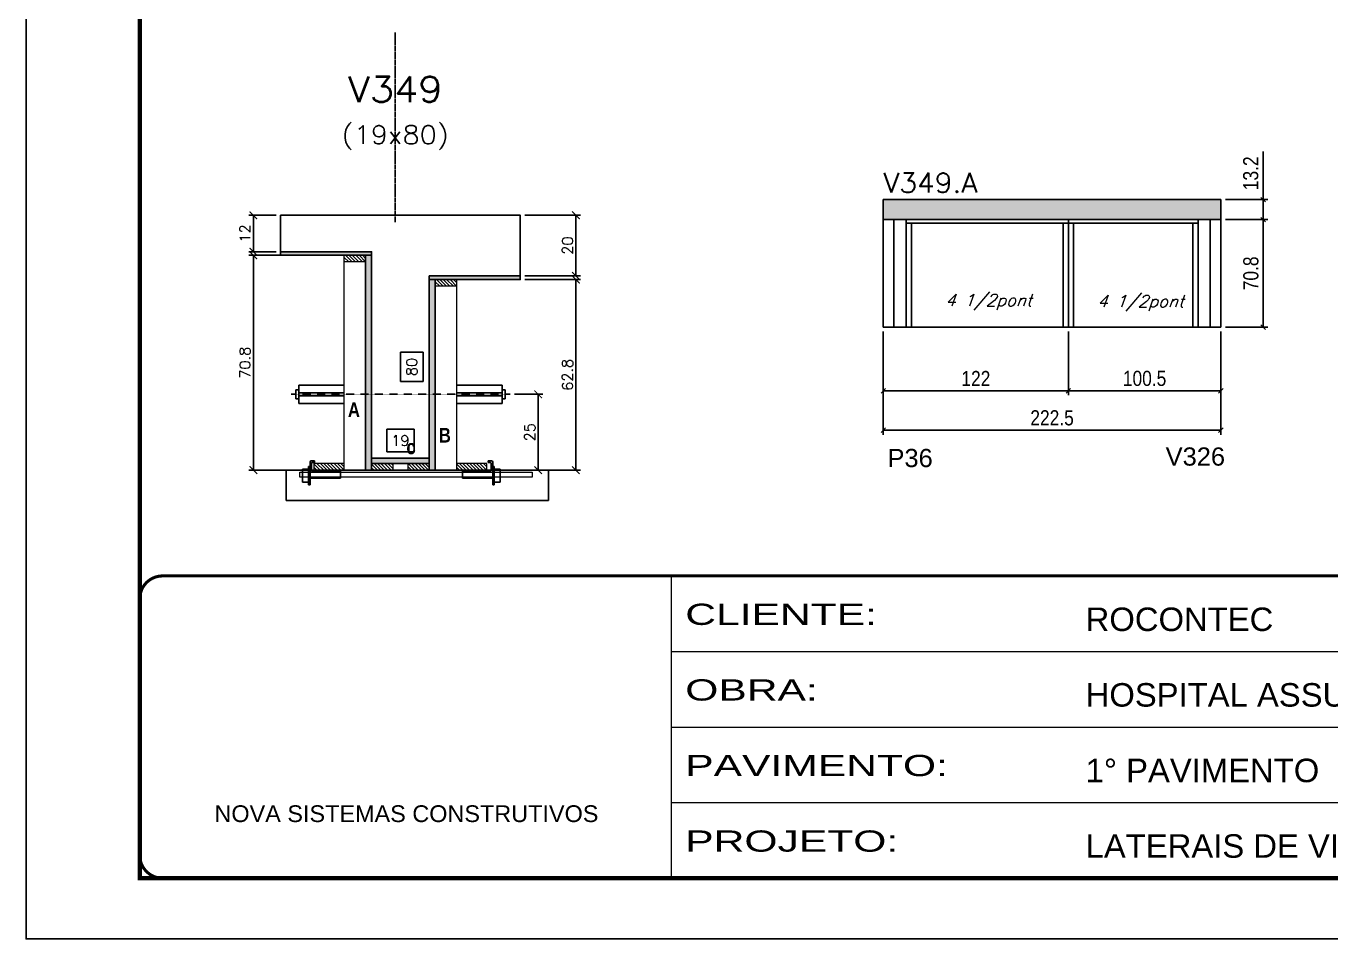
# Model space of a CAD drawing. Extents: x 137137 to 143418, y 10464 to 34486.
# Drawn here: x 141892 to 142753, y 18504 to 19106 of the extents above; entities that cross this region are included whole.
import ezdxf
from ezdxf.enums import TextEntityAlignment as Align

# ---------------------------------------------------------------- set-up
doc = ezdxf.new("R2010")
doc.units = 0
for name, pattern in [('CONTINUO', [0]), ('DASHED', [0.75, 0.5, -0.25]), ('HIDDEN', [0.375, 0.25, -0.125])]:
    doc.linetypes.add(name, pattern=pattern)
for name, color, linetype in [('5', 5, 'Continuous'), ('barrote', 251, 'Continuous'), ('COTA', 241, 'Continuous'), ('Cota Seção (2x)', 4, 'Continuous'), ('detalhes', 4, 'Continuous'), ('Painéis', 200, 'Continuous'), ('presilha', 1, 'Continuous'), ('SARR_2.2x7', 40, 'Continuous'), ('SARR_3.5x7', 81, 'Continuous'), ('TENSOR', 3, 'Continuous'), ('texto', 7, 'Continuous'), ('Texto de Titulo', 7, 'Continuous'), ('Texto Qtd Sarr', 242, 'Continuous')]:
    doc.layers.add(name, color=color, linetype=linetype)
for name, color, linetype, lineweight in [('CONCRETO', 251, 'Continuous', 25), ('Folhas', 255, 'Continuous', 9), ('Hachura', 251, 'Continuous', 9), ('Madeira', 126, 'Continuous', 18), ('SARRAFO DE PRESSAO', 251, 'DASHED', 9), ('SCO-___-LAJ', 2, 'Continuous', 0), ('Texto Seção', 7, 'Continuous', 15)]:
    doc.layers.add(name, color=color, linetype=linetype, lineweight=lineweight)
doc.layers.add('Laje_Perimetro', color=7, linetype='Continuous', plot=False)
doc.styles.add('ARIAL', font='arial.ttf')
doc.styles.add('COTA TECNICA', font='techl___.ttf', dxfattribs={"height": 10})
doc.styles.add('REGUA-120', font='ROMANS.shx', dxfattribs={"height": 15})
doc.styles.add('Romans', font='romans.shx')
doc.styles.get("Standard").update_dxf_attribs({"font": 'arial.ttf'})
doc.styles.add('TECNICA', font='techb___.ttf', dxfattribs={"height": 10})
doc.styles.add('Tecnologia', font='')
doc.styles.get('Tecnologia').set_extended_font_data('Forgotten Futurist')
doc.dimstyles.new('Cota Seção (2x)', dxfattribs={"dimtxt": 7, "dimasz": 5, "dimexe": 3, "dimexo": 3, "dimgap": 2, "dimtad": 3, "dimdec": 1, "dimlfac": 0.5, "dimzin": 12, "dimdsep": 46, "dimtxsty": 'Romans', "dimblk": 'ARCHTICK', "dimcen": 0, "dimclrd": 4, "dimclre": 4, "dimclrt": 1, "dimadec": 1, "dimazin": 3, "dimtfac": 1, "dimtdec": 1, "dimtmove": 0, "dimatfit": 3, "dimldrblk": 'OBLIQUE', "dimfxl": 1, "dimtolj": 1, "dimtzin": 12, "dimarcsym": 0})
doc.dimstyles.new('Cota Seção interna', dxfattribs={"dimtxt": 7, "dimasz": 6, "dimexe": 0.18, "dimexo": 2, "dimgap": -4, "dimtad": 3, "dimdec": 1, "dimlfac": 0.5, "dimzin": 12, "dimdsep": 46, "dimtxsty": 'Romans', "dimblk": 'ARCHTICK', "dimcen": 0.09, "dimse1": 1, "dimse2": 1, "dimsd1": 1, "dimsd2": 1, "dimclrd": 180, "dimclre": 5, "dimclrt": 1, "dimadec": 0, "dimazin": 3, "dimtfac": 1, "dimtdec": 1, "dimtofl": 0, "dimtmove": 0, "dimatfit": 3, "dimldrblk": 'ARCHTICK', "dimfxl": 1, "dimtolj": 1, "dimtzin": 0, "dimarcsym": 0})
doc.dimstyles.new('PAINEL', dxfattribs={"dimtxt": 10, "dimasz": 3, "dimexe": 3, "dimexo": 3, "dimgap": 3, "dimtad": 1, "dimdec": 1, "dimzin": 12, "dimdsep": 46, "dimtxsty": 'COTA TECNICA', "dimblk1": 'OBLIQUE', "dimblk2": 'OBLIQUE', "dimsah": 1, "dimcen": 0.9, "dimclrd": 4, "dimclre": 4, "dimclrt": 240, "dimadec": 1, "dimazin": 3, "dimtfac": 1, "dimtdec": 1, "dimtmove": 0, "dimatfit": 3, "dimfxl": 1, "dimtolj": 1, "dimtzin": 12, "dimarcsym": 0})

# ---------------------------------------------------------------- blocks, each defined once
blk = doc.blocks.new('9999999999')
at = {"color": 30, "linetype": 'CONTINUO'}
for p, q in [((98564.56, 34230.21), (98564.56, 34429.45)), ((98564.56, 34379.64), (99583.98, 34379.64)), ((98564.56, 34329.83), (99487.98, 34329.83)), ((98564.56, 34280.02), (99487.98, 34280.02))]:
    blk.add_line(p, q, dxfattribs=at)
at = {"color": 30, "linetype": 'CONTINUO', "const_width": 2}
blk.add_lwpolyline([(99583.98, 34230.21), (99583.98, 34414.45, 0.414214), (99568.98, 34429.45), (98228.98, 34429.45, 0.414214), (98213.98, 34414.45), (98213.98, 34245.21, 0.414214), (98228.98, 34230.21), (99583.98, 34230.21)], format="xyb", dxfattribs=at)
at = {"layer": 'Folhas'}
blk.add_lwpolyline([(98138.98, 34190.21), (99623.98, 34190.21), (99623.98, 35240.21), (98138.98, 35240.21)], close=True, dxfattribs=at)
at = {"layer": 'Folhas', "color": 30, "const_width": 3}
blk.add_lwpolyline([(98213.98, 34230.21), (99583.98, 34230.21), (99583.98, 35200.21), (98213.98, 35200.21)], close=True, dxfattribs=at)
at = {"color": 7, "linetype": 'Continuous', "ltscale": 5, "style": 'ARIAL'}
for s, height, p in [('ROCONTEC', 15.483, (98837.68, 34393.13)), ('HOSPITAL ASSUNÇÃO', 15.4829, (98837.68, 34343.32)), ('1° PAVIMENTO', 15.4829, (98837.68, 34293.51)), ('NOVA SISTEMAS CONSTRUTIVOS', 11.0592, (98263.19, 34267.21)), ('LATERAIS DE VIGAS', 15.4829, (98837.68, 34243.7))]:
    blk.add_text(s, height=height, dxfattribs=at).set_placement(p)
at = {"layer": 'Folhas', "color": 7, "style": 'Tecnologia', "width": 1.5}
for s, p in [('CLIENTE:', (98573.65, 34397.17)), ('OBRA:', (98573.65, 34347.31)), ('PAVIMENTO:', (98573.65, 34297.5)), ('PROJETO:', (98573.65, 34247.69))]:
    blk.add_text(s, height=14, dxfattribs=at).set_placement(p)
blk = doc.blocks.new('_Oblique')
at = {"color": 0, "linetype": 'ByBlock', "lineweight": -2}
blk.add_line((-0.5, -0.5), (0.5, 0.5), dxfattribs=at)
blk = doc.blocks.new('*D2149')
at = {"layer": 'COTA', "color": 4, "lineweight": -2, "ltscale": 25, "transparency": 16777216}
for p, q in [((142457.58, 18904.57), (142457.58, 18836.6)), ((142680.12, 18904.57), (142680.12, 18836.6)), ((142680.12, 18839.6), (142457.58, 18839.6))]:
    blk.add_line(p, q, dxfattribs=at)
at = {"layer": 'Defpoints', "color": 0, "ltscale": 25, "transparency": 16777216}
for p in [(142457.58, 18907.57), (142680.12, 18907.57), (142457.58, 18839.6)]:
    blk.add_point(p, dxfattribs=at)
at = {"layer": 'COTA', "color": 4, "lineweight": -2, "ltscale": 25, "transparency": 16777216, "xscale": 3, "yscale": 3, "zscale": 3, "rotation": 180}
blk.add_blockref('_Oblique', (142457.58, 18839.6), dxfattribs=at)
at = {"layer": 'COTA', "color": 4, "lineweight": -2, "ltscale": 25, "transparency": 16777216, "xscale": 3, "yscale": 3, "zscale": 3}
blk.add_blockref('_Oblique', (142680.12, 18839.6), dxfattribs=at)
at = {"layer": 'COTA', "color": 240, "ltscale": 25, "transparency": 16777216, "insert": (142568.85, 18847.71), "char_height": 10, "attachment_point": 5, "style": 'COTA TECNICA'}
blk.add_mtext('\\A1;222.5', dxfattribs=at)
blk = doc.blocks.new('*D2150')
at = {"layer": 'COTA', "color": 4, "lineweight": -2, "ltscale": 25, "transparency": 16777216}
for p, q in [((142457.58, 18904.57), (142457.58, 18862.59)), ((142579.58, 18904.57), (142579.58, 18862.59)), ((142457.58, 18865.59), (142579.58, 18865.59))]:
    blk.add_line(p, q, dxfattribs=at)
at = {"layer": 'Defpoints', "color": 0, "ltscale": 25, "transparency": 16777216}
for p in [(142457.58, 18907.57), (142579.58, 18907.57), (142579.58, 18865.59)]:
    blk.add_point(p, dxfattribs=at)
at = {"layer": 'COTA', "color": 4, "lineweight": -2, "ltscale": 25, "transparency": 16777216, "xscale": 3, "yscale": 3, "zscale": 3, "rotation": 180}
blk.add_blockref('_Oblique', (142457.58, 18865.59), dxfattribs=at)
at = {"layer": 'COTA', "color": 4, "lineweight": -2, "ltscale": 25, "transparency": 16777216, "xscale": 3, "yscale": 3, "zscale": 3}
blk.add_blockref('_Oblique', (142579.58, 18865.59), dxfattribs=at)
at = {"layer": 'COTA', "color": 240, "ltscale": 25, "transparency": 16777216, "insert": (142518.58, 18873.65), "char_height": 10, "attachment_point": 5, "style": 'COTA TECNICA'}
blk.add_mtext('\\A1;122', dxfattribs=at)
blk = doc.blocks.new('*D2111')
at = {"layer": 'COTA', "color": 4, "lineweight": -2, "ltscale": 25, "transparency": 16777216}
for p, q in [((142579.58, 18904.57), (142579.58, 18862.59)), ((142680.12, 18904.57), (142680.12, 18862.59)), ((142579.58, 18865.59), (142680.12, 18865.59))]:
    blk.add_line(p, q, dxfattribs=at)
at = {"layer": 'Defpoints', "color": 0, "ltscale": 25, "transparency": 16777216}
for p in [(142579.58, 18907.57), (142680.12, 18907.57), (142680.12, 18865.59)]:
    blk.add_point(p, dxfattribs=at)
at = {"layer": 'COTA', "color": 4, "lineweight": -2, "ltscale": 25, "transparency": 16777216, "xscale": 3, "yscale": 3, "zscale": 3, "rotation": 180}
blk.add_blockref('_Oblique', (142579.58, 18865.59), dxfattribs=at)
at = {"layer": 'COTA', "color": 4, "lineweight": -2, "ltscale": 25, "transparency": 16777216, "xscale": 3, "yscale": 3, "zscale": 3}
blk.add_blockref('_Oblique', (142680.12, 18865.59), dxfattribs=at)
at = {"layer": 'COTA', "color": 240, "ltscale": 25, "transparency": 16777216, "insert": (142629.85, 18873.7), "char_height": 10, "attachment_point": 5, "style": 'COTA TECNICA'}
blk.add_mtext('\\A1;100.5', dxfattribs=at)
blk = doc.blocks.new('*D2151')
at = {"layer": 'COTA', "color": 4, "lineweight": -2, "ltscale": 25, "transparency": 16777216}
for p, q in [((142683.12, 18978.37), (142711.12, 18978.37)), ((142708.12, 18978.37), (142708.12, 18907.57)), ((142683.12, 18907.57), (142711.12, 18907.57))]:
    blk.add_line(p, q, dxfattribs=at)
at = {"layer": 'Defpoints', "color": 0, "ltscale": 25, "transparency": 16777216}
for p in [(142680.12, 18978.37), (142680.12, 18907.57), (142708.12, 18907.57)]:
    blk.add_point(p, dxfattribs=at)
at = {"layer": 'COTA', "color": 4, "lineweight": -2, "ltscale": 25, "transparency": 16777216, "xscale": 3, "yscale": 3, "zscale": 3}
for p, rotation in [((142708.12, 18978.37), 90), ((142708.12, 18907.57), 270)]:
    blk.add_blockref('_Oblique', p, dxfattribs=dict(at, rotation=rotation))
at = {"layer": 'COTA', "color": 240, "ltscale": 25, "transparency": 16777216, "insert": (142699.99, 18942.97), "char_height": 10, "attachment_point": 5, "rotation": 90, "style": 'COTA TECNICA'}
blk.add_mtext('\\A1;70.8', dxfattribs=at)
blk = doc.blocks.new('*D2152')
at = {"layer": 'COTA', "color": 4, "lineweight": -2, "ltscale": 25, "transparency": 16777216}
for p, q in [((142708.12, 18991.57), (142708.12, 19023.3)), ((142683.12, 18991.57), (142711.12, 18991.57)), ((142708.12, 18978.37), (142708.12, 18991.57)), ((142683.12, 18978.37), (142711.12, 18978.37))]:
    blk.add_line(p, q, dxfattribs=at)
at = {"layer": 'Defpoints', "color": 0, "ltscale": 25, "transparency": 16777216}
for p in [(142680.12, 18991.57), (142708.12, 18991.57), (142680.12, 18978.37)]:
    blk.add_point(p, dxfattribs=at)
at = {"layer": 'COTA', "color": 4, "lineweight": -2, "ltscale": 25, "transparency": 16777216, "xscale": 3, "yscale": 3, "zscale": 3}
for p, rotation in [((142708.12, 18991.57), 90), ((142708.12, 18978.37), 270)]:
    blk.add_blockref('_Oblique', p, dxfattribs=dict(at, rotation=rotation))
at = {"layer": 'COTA', "color": 240, "ltscale": 25, "transparency": 16777216, "insert": (142699.9, 19008.93), "char_height": 10, "attachment_point": 5, "rotation": 90, "style": 'COTA TECNICA'}
blk.add_mtext('\\A1;13.2', dxfattribs=at)
blk = doc.blocks.new('_ArchTick')
at = {"color": 0, "linetype": 'ByBlock', "const_width": 0.15}
blk.add_lwpolyline([(-0.5, -0.5), (0.5, 0.5)], dxfattribs=at)
blk = doc.blocks.new('*D2112')
at = {"layer": 'COTA', "color": 4, "lineweight": -2, "transparency": 16777216}
for p, q in [((142221.12, 18938.87), (142257.84, 18938.87)), ((142254.84, 18813.27), (142254.84, 18938.87)), ((142203.52, 18813.27), (142257.84, 18813.27))]:
    blk.add_line(p, q, dxfattribs=at)
at = {"layer": 'Defpoints', "color": 0, "transparency": 16777216}
for p in [(142218.12, 18938.87), (142254.84, 18938.87), (142200.52, 18813.27)]:
    blk.add_point(p, dxfattribs=at)
at = {"layer": 'COTA', "color": 4, "lineweight": -2, "transparency": 16777216, "xscale": 5, "yscale": 5, "zscale": 5}
for p, rotation in [((142254.84, 18938.87), 90), ((142254.84, 18813.27), 270)]:
    blk.add_blockref('_ArchTick', p, dxfattribs=dict(at, rotation=rotation))
at = {"layer": 'COTA', "color": 1, "transparency": 16777216, "insert": (142249.34, 18876.07), "char_height": 7, "attachment_point": 5, "rotation": 90, "style": 'Romans'}
blk.add_mtext('\\A1;62.8', dxfattribs=at)
blk = doc.blocks.new('*D2113')
at = {"layer": 'COTA', "color": 4, "lineweight": -2, "transparency": 16777216}
for p, q in [((142221.12, 18981.27), (142257.84, 18981.27)), ((142254.84, 18941.27), (142254.84, 18981.27)), ((142221.12, 18941.27), (142257.84, 18941.27))]:
    blk.add_line(p, q, dxfattribs=at)
at = {"layer": 'Defpoints', "color": 0, "transparency": 16777216}
for p in [(142218.12, 18981.27), (142254.84, 18981.27), (142218.12, 18941.27)]:
    blk.add_point(p, dxfattribs=at)
at = {"layer": 'COTA', "color": 4, "lineweight": -2, "transparency": 16777216, "xscale": 5, "yscale": 5, "zscale": 5}
for p, rotation in [((142254.84, 18981.27), 90), ((142254.84, 18941.27), 270)]:
    blk.add_blockref('_ArchTick', p, dxfattribs=dict(at, rotation=rotation))
at = {"layer": 'COTA', "color": 1, "transparency": 16777216, "insert": (142249.34, 18961.27), "char_height": 7, "attachment_point": 5, "rotation": 90, "style": 'Romans'}
blk.add_mtext('\\A1;20', dxfattribs=at)
blk = doc.blocks.new('*D2114')
at = {"layer": 'Cota Seção (2x)', "color": 180, "lineweight": -2, "transparency": 16777216}
for p, q in [((142154.12, 18890.94), (142139.12, 18890.94)), ((142139.12, 18890.94), (142139.12, 18871.6)), ((142154.12, 18871.6), (142154.12, 18890.94)), ((142139.12, 18871.6), (142154.12, 18871.6))]:
    blk.add_line(p, q, dxfattribs=at)
at = {"layer": 'Defpoints', "color": 0, "transparency": 16777216}
for p in [(142158.12, 18981.27), (142158.12, 18981.27), (142158.12, 18821.27)]:
    blk.add_point(p, dxfattribs=at)
at = {"layer": 'Cota Seção (2x)', "color": 1, "transparency": 16777216, "insert": (142146.62, 18881.27), "char_height": 7, "attachment_point": 5, "rotation": 90, "style": 'Romans'}
blk.add_mtext('\\A1;80', dxfattribs=at)
blk = doc.blocks.new('PRESILHA METÁLICA 1')
at = {"layer": 'presilha'}
for p, q in [((0, 13), (6, 13)), ((0, 13), (0, 0)), ((6, 15.5), (7.5, 15.5)), ((6, -2.5), (6, 15.5)), ((6, 13), (6, 0)), ((7.5, 10.6), (7.5, 19.9)), ((7.5, 15.5), (7.5, -2.5)), ((12, 21), (8.6, 21)), ((9, 11.6), (9, 18.9)), ((12, 19.5), (9.6, 19.5)), ((12, 21), (12, 19.5)), ((6, 0), (0, 0)), ((37.5, 4.1), (7.5, 4.1)), ((37.5, 11), (9.6, 11)), ((37.5, 11), (37.5, 4.1)), ((7.5, -2.5), (6, -2.5))]:
    blk.add_line(p, q, dxfattribs=at)
for centre, radius, start, end in [((8.6, 19.9), 1.14, 90, 180), ((9.6, 18.9), 0.57, 90, 180), ((9.6, 11.6), 0.57, 180, 270)]:
    blk.add_arc(centre, radius, start, end, dxfattribs=at)
blk = doc.blocks.new('*D2115')
at = {"layer": 'Cota Seção (2x)', "color": 180, "lineweight": -2, "transparency": 16777216}
for p, q in [((142148.12, 18840.27), (142130.12, 18840.27)), ((142130.12, 18840.27), (142130.12, 18825.27)), ((142148.12, 18825.27), (142148.12, 18840.27)), ((142130.12, 18825.27), (142148.12, 18825.27))]:
    blk.add_line(p, q, dxfattribs=at)
at = {"layer": 'Defpoints', "color": 0, "transparency": 16777216}
for p in [(142158.12, 18821.27), (142120.12, 18813.27), (142158.12, 18813.27)]:
    blk.add_point(p, dxfattribs=at)
at = {"layer": 'Cota Seção (2x)', "color": 1, "transparency": 16777216, "insert": (142139.12, 18832.77), "char_height": 7, "attachment_point": 5, "style": 'Romans'}
blk.add_mtext('\\A1;19', dxfattribs=at)
blk = doc.blocks.new('*D2116')
at = {"layer": 'COTA', "color": 4, "lineweight": -2, "transparency": 16777216}
for p, q in [((142099.12, 18954.87), (142039.15, 18954.87)), ((142042.15, 18954.87), (142042.15, 18813.27)), ((142099.12, 18813.27), (142039.15, 18813.27))]:
    blk.add_line(p, q, dxfattribs=at)
at = {"layer": 'Defpoints', "color": 0, "transparency": 16777216}
for p in [(142102.12, 18954.87), (142042.15, 18813.27), (142102.12, 18813.27)]:
    blk.add_point(p, dxfattribs=at)
at = {"layer": 'COTA', "color": 4, "lineweight": -2, "transparency": 16777216, "xscale": 5, "yscale": 5, "zscale": 5}
for p, rotation in [((142042.15, 18954.87), 90), ((142042.15, 18813.27), 270)]:
    blk.add_blockref('_ArchTick', p, dxfattribs=dict(at, rotation=rotation))
at = {"layer": 'COTA', "color": 1, "transparency": 16777216, "insert": (142036.65, 18884.07), "char_height": 7, "attachment_point": 5, "rotation": 90, "style": 'Romans'}
blk.add_mtext('\\A1;70.8', dxfattribs=at)
blk = doc.blocks.new('*D2117')
at = {"layer": 'COTA', "color": 4, "lineweight": -2, "transparency": 16777216}
for p, q in [((142214.42, 18863.24), (142232.98, 18863.24)), ((142229.98, 18863.24), (142229.98, 18813.27)), ((142214.42, 18813.27), (142232.98, 18813.27))]:
    blk.add_line(p, q, dxfattribs=at)
at = {"layer": 'Defpoints', "color": 0, "transparency": 16777216}
for p in [(142211.42, 18863.24), (142211.42, 18813.27), (142229.98, 18813.27)]:
    blk.add_point(p, dxfattribs=at)
at = {"layer": 'COTA', "color": 4, "lineweight": -2, "transparency": 16777216, "xscale": 5, "yscale": 5, "zscale": 5}
for p, rotation in [((142229.98, 18863.24), 90), ((142229.98, 18813.27), 270)]:
    blk.add_blockref('_ArchTick', p, dxfattribs=dict(at, rotation=rotation))
at = {"layer": 'COTA', "color": 1, "transparency": 16777216, "insert": (142224.48, 18838.26), "char_height": 7, "attachment_point": 5, "rotation": 90, "style": 'Romans'}
blk.add_mtext('\\A1;25', dxfattribs=at)
blk = doc.blocks.new('titulo1')
at = {"layer": 'Defpoints', "color": 252, "linetype": 'HIDDEN', "ltscale": 2}
blk.add_line((0, 0), (0, 125), dxfattribs=at)
at = {"layer": 'Defpoints', "style": 'Romans', "oblique": 15}
blk.add_attdef('FOLHA', text='', height=10, dxfattribs=at).set_placement((0, 15.58), align=Align.MIDDLE_CENTER)
at = {"layer": 'Texto Qtd Sarr', "color": 3, "style": 'Romans', "oblique": 15}
for tag, height, p in [('TITULO', 17, (0, 71.45)), ('SEÇÃO', 12, (0, 41.55))]:
    blk.add_attdef(tag, text='', height=height, dxfattribs=at).set_placement(p, align=Align.MIDDLE_CENTER)
blk = doc.blocks.new('*D2153')
at = {"layer": 'COTA', "color": 4, "lineweight": -2, "transparency": 16777216}
for p, q in [((142057.12, 18981.27), (142039.15, 18981.27)), ((142042.15, 18957.27), (142042.15, 18981.27)), ((142057.12, 18957.27), (142039.15, 18957.27))]:
    blk.add_line(p, q, dxfattribs=at)
at = {"layer": 'Defpoints', "color": 0, "transparency": 16777216}
for p in [(142042.15, 18981.27), (142060.12, 18981.27), (142060.12, 18957.27)]:
    blk.add_point(p, dxfattribs=at)
at = {"layer": 'COTA', "color": 4, "lineweight": -2, "transparency": 16777216, "xscale": 5, "yscale": 5, "zscale": 5}
for p, rotation in [((142042.15, 18981.27), 90), ((142042.15, 18957.27), 270)]:
    blk.add_blockref('_ArchTick', p, dxfattribs=dict(at, rotation=rotation))
at = {"layer": 'COTA', "color": 1, "transparency": 16777216, "insert": (142036.65, 18969.27), "char_height": 7, "attachment_point": 5, "rotation": 90, "style": 'Romans'}
blk.add_mtext('\\A1;12', dxfattribs=at)

msp = doc.modelspace()

# ---------------------------------------------------------------- hatches: boundary and pattern name
at = {"layer": 'COTA', "linetype": 'ByBlock'}
h = msp.add_hatch(dxfattribs=at)
h.set_pattern_fill('AR-CONC', color=256, scale=0.03)
h.set_pattern_definition([(50, (3082.0933, -14201.0573), (5.46554007, -0.47817257), [0.5715, -6.2865]), (355, (3082.093, -14201.0573), (-1.05730264, 5.73170536), [0.4572, -5.02921753]), (100.4514447, (3082.5487, -14201.097), (4.40823741, 5.25353256), [0.48570026, -5.34270734]), (46.1842, (3082.093, -14199.533), (8.13237123, -1.26126984), [0.85725, -9.42975]), (96.6355576, (3082.771, -14199.6384), (7.122124, 7.42278374), [0.7285507, -8.01406824]), (351.184151, (3082.093, -14199.533), (7.122124, 7.42278374), [0.685799, -7.54379196]), (21, (3082.8553, -14199.9143), (4.54843174, -3.06795595), [0.5715, -6.2865]), (326, (3082.855, -14199.9143), (1.85406085, 5.52563898), [0.4572, -5.0292]), (71.451445, (3083.2343, -14200.17), (6.40249258, 2.45768307), [0.48570026, -5.34269813]), (37.5, (3082.0933, -14201.0573), (0.092658098, 2.536651166), [0, -4.96824, 0, -5.1054, 0, -5.04825]), (7.5, (3082.0933, -14201.0573), (2.004589875, 3.005417245), [0, -2.91084, 0, -4.85394, 0, -1.92405]), (327.5, (3080.394, -14201.0573), (4.067717855, -0.17186232), [0, -1.905, 0, -5.9436, 0, -7.8867]), (317.5, (3079.632, -14201.0573), (4.44387544, 0.76279473), [0, -2.4765, 0, -3.94716, 0, -5.6007])])
h.paths.add_polyline_path([(142680.12, 18978.37), (142680.12, 18991.57), (142457.58, 18991.57), (142457.58, 18978.37)])
at = {"layer": 'Hachura'}
h = msp.add_hatch(color=256, dxfattribs=at)
h.dxf.hatch_style = 1
h.paths.add_polyline_path([(142120.12, 18954.87), (142120.12, 18957.27), (142060.12, 18957.27), (142060.12, 18954.87)])
h = msp.add_hatch(dxfattribs=at)
h.set_pattern_fill('ANSI31', color=256, scale=0.5, angle=270, style=0)
h.set_pattern_definition([(315, (165007.9402, 10647.2264), (1.12253202, 1.12253202), [])])
h.paths.add_polyline_path([(142102.12, 18950.47), (142102.12, 18954.87), (142116.12, 18954.87), (142116.12, 18950.47)])
h = msp.add_hatch(color=256, dxfattribs=at)
h.dxf.hatch_style = 1
h.paths.add_polyline_path([(142120.12, 18954.87), (142116.12, 18954.87), (142116.12, 18813.27), (142120.12, 18813.27)])
h = msp.add_hatch(color=256, dxfattribs=at)
h.dxf.hatch_style = 1
h.paths.add_polyline_path([(142158.12, 18938.87), (142158.12, 18941.27), (142218.12, 18941.27), (142218.12, 18938.87)])
h = msp.add_hatch(color=256, dxfattribs=at)
h.dxf.hatch_style = 1
h.paths.add_polyline_path([(142162.12, 18938.87), (142158.12, 18938.87), (142158.12, 18813.27), (142162.12, 18813.27)])
h = msp.add_hatch(dxfattribs=at)
h.set_pattern_fill('ANSI31', color=256, scale=0.5, angle=270, style=0)
h.set_pattern_definition([(315, (165067.9402, 10631.2264), (1.12253202, 1.12253202), [])])
h.paths.add_polyline_path([(142162.12, 18934.47), (142162.12, 18938.87), (142176.12, 18938.87), (142176.12, 18934.47)])
h = msp.add_hatch(dxfattribs=at)
h.set_pattern_fill('ANSI31', color=256, scale=0.5, angle=270, style=0)
h.set_pattern_definition([(315, (164973.9402, 10583.6264), (1.12253202, 1.12253202), [])])
h.paths.add_polyline_path([(142102.12, 18813.27), (142102.12, 18817.67), (142082.12, 18817.67), (142082.12, 18813.27)])
h = msp.add_hatch(color=256, dxfattribs=at)
h.dxf.hatch_style = 1
h.paths.add_polyline_path([(142120.12, 18817.67), (142120.12, 18821.27), (142158.12, 18821.27), (142158.12, 18817.67)])
h = msp.add_hatch(dxfattribs=at)
h.set_pattern_fill('ANSI31', color=256, scale=0.5, angle=270, style=0)
h.set_pattern_definition([(315, (165076.7423, 10583.6264), (1.12253202, 1.12253202), [])])
h.paths.add_polyline_path([(142120.12, 18813.27), (142120.12, 18817.67), (142134.12, 18817.67), (142134.12, 18813.27)])
h = msp.add_hatch(dxfattribs=at)
h.set_pattern_fill('ANSI31', color=256, scale=0.5, angle=270, style=0)
h.set_pattern_definition([(315, (165076.7402, 10583.6264), (1.12253202, 1.12253202), [])])
h.paths.add_polyline_path([(142158.12, 18813.27), (142158.12, 18817.67), (142144.12, 18817.67), (142144.12, 18813.27)])
h = msp.add_hatch(dxfattribs=at)
h.set_pattern_fill('ANSI31', color=256, scale=0.5, angle=270, style=0)
h.set_pattern_definition([(315, (165067.9402, 10583.6264), (1.12253202, 1.12253202), [])])
h.paths.add_polyline_path([(142196.12, 18813.27), (142196.12, 18817.67), (142176.12, 18817.67), (142176.12, 18813.27)])

# ---------------------------------------------------------------- linework, layer by layer
at = {"ltscale": 3}
for p, q in [((142070.12, 18866.24), (142070.12, 18860.24)), ((142072.12, 18866.24), (142070.12, 18866.24)), ((142072.12, 18869.24), (142072.12, 18857.24)), ((142072.12, 18869.24), (142102.12, 18869.24)), ((142102.12, 18864.24), (142072.12, 18864.24)), ((142102.12, 18862.24), (142072.12, 18862.24)), ((142206.12, 18869.24), (142176.12, 18869.24)), ((142176.12, 18864.24), (142206.12, 18864.24)), ((142176.12, 18862.24), (142206.12, 18862.24)), ((142206.12, 18869.24), (142206.12, 18857.24)), ((142208.12, 18866.24), (142206.12, 18866.24)), ((142208.12, 18866.24), (142208.12, 18860.24)), ((142072.12, 18860.24), (142070.12, 18860.24)), ((142072.12, 18857.24), (142102.12, 18857.24)), ((142206.12, 18857.24), (142176.12, 18857.24)), ((142206.12, 18860.24), (142208.12, 18860.24))]:
    msp.add_line(p, q, dxfattribs=at)
at = {"layer": 'barrote'}
msp.add_lwpolyline([(142063.76, 18793.27), (142236.72, 18793.27), (142236.72, 18813.27), (142063.76, 18813.27)], close=True, dxfattribs=at)
at = {"layer": 'CONCRETO'}
msp.add_lwpolyline([(142120.12, 18957.27), (142120.12, 18817.67), (142120.12, 18817.67), (142120.12, 18821.27), (142158.12, 18821.27), (142158.12, 18941.27), (142218.12, 18941.27), (142218.12, 18981.27), (142158.12, 18981.27), (142158.12, 18981.27), (142120.12, 18981.27), (142060.12, 18981.27), (142060.12, 18957.27)], close=True, dxfattribs=at)
at = {"layer": 'COTA', "linetype": 'ByBlock'}
for p, q in [((142457.58, 18991.57), (142680.12, 18991.57)), ((142457.58, 18978.37), (142457.58, 18991.57)), ((142680.12, 18978.37), (142680.12, 18991.57))]:
    msp.add_line(p, q, dxfattribs=at)
at = {"layer": 'Laje_Perimetro'}
msp.add_lwpolyline([(143377.29, 19554.3), (141892.29, 19554.3), (141892.29, 18504.3), (143377.29, 18504.3)], close=True, dxfattribs=at)
at = {"layer": 'Madeira'}
for points in [[(142102.12, 18950.47), (142102.12, 18954.87), (142116.12, 18954.87), (142116.12, 18950.47)], [(142102.12, 18954.87), (142116.12, 18954.87), (142116.12, 18813.27), (142102.12, 18813.27)], [(142162.12, 18934.47), (142162.12, 18938.87), (142176.12, 18938.87), (142176.12, 18934.47)], [(142162.12, 18938.87), (142176.12, 18938.87), (142176.12, 18813.27), (142162.12, 18813.27)], [(142102.12, 18813.27), (142102.12, 18817.67), (142082.12, 18817.67), (142082.12, 18813.27)], [(142120.12, 18813.27), (142120.12, 18817.67), (142134.12, 18817.67), (142134.12, 18813.27)], [(142158.12, 18813.27), (142158.12, 18817.67), (142144.12, 18817.67), (142144.12, 18813.27)], [(142196.12, 18813.27), (142196.12, 18817.67), (142176.12, 18817.67), (142176.12, 18813.27)]]:
    msp.add_lwpolyline(points, close=True, dxfattribs=at)
at = {"layer": 'Painéis'}
for p, q in [((142457.58, 18978.37), (142680.12, 18978.37)), ((142457.58, 18907.57), (142680.12, 18907.57))]:
    msp.add_line(p, q, dxfattribs=at)
at = {"layer": 'Painéis', "ltscale": 25}
for p, q in [((142457.58, 18907.57), (142457.58, 18978.37)), ((142579.58, 18907.57), (142579.58, 18978.37)), ((142680.12, 18907.57), (142680.12, 18978.37))]:
    msp.add_line(p, q, dxfattribs=at)
at = {"layer": 'Painéis'}
for points in [[(142120.12, 18954.87), (142120.12, 18957.27), (142060.12, 18957.27), (142060.12, 18954.87)], [(142120.12, 18954.87), (142116.12, 18954.87), (142116.12, 18813.27), (142120.12, 18813.27)], [(142158.12, 18938.87), (142158.12, 18941.27), (142218.12, 18941.27), (142218.12, 18938.87)], [(142162.12, 18938.87), (142158.12, 18938.87), (142158.12, 18813.27), (142162.12, 18813.27)], [(142120.12, 18817.67), (142120.12, 18821.27), (142158.12, 18821.27), (142158.12, 18817.67)]]:
    msp.add_lwpolyline(points, close=True, dxfattribs=at)
at = {"layer": 'SARR_2.2x7', "linetype": 'Continuous'}
for p, q in [((142464.58, 18978.37), (142464.58, 18907.57)), ((142472.58, 18976.17), (142579.58, 18976.17)), ((142665.12, 18976.17), (142579.58, 18976.17)), ((142673.12, 18978.37), (142673.12, 18907.57))]:
    msp.add_line(p, q, dxfattribs=at)
at = {"layer": 'SARR_3.5x7'}
for p, q in [((142472.58, 18978.37), (142472.58, 18907.57)), ((142476.09, 18976.17), (142476.08, 18907.57)), ((142576.08, 18976.17), (142576.08, 18907.57)), ((142583.08, 18976.17), (142583.08, 18907.57)), ((142661.62, 18976.17), (142661.62, 18907.57)), ((142665.12, 18978.37), (142665.12, 18907.57))]:
    msp.add_line(p, q, dxfattribs=at)
at = {"layer": 'SCO-___-LAJ', "color": 1}
msp.add_lwpolyline([(142072.76, 18811.94), (142226.06, 18811.94), (142226.06, 18808.74), (142072.76, 18808.74)], close=True, dxfattribs=at)
at = {"layer": 'TENSOR', "linetype": 'HIDDEN', "ltscale": 0.5}
msp.add_line((142067.12, 18863.24), (142211.42, 18863.24), dxfattribs=at)

# ---------------------------------------------------------------- block references
at = {"layer": 'presilha', "yscale": 0.6666666666666666, "zscale": 0.6666666666666666}
for p, xscale in [((142074.54, 18805.3), 0.6666666666666666), ((142204.99, 18805.3), -0.6666666666666666)]:
    msp.add_blockref('PRESILHA METÁLICA 1', p, dxfattribs=dict(at, xscale=xscale))
at = {"layer": 'SARRAFO DE PRESSAO', "color": 6, "linetype": 'ByBlock'}
msp.add_blockref('9999999999', (43753.31, -15685.91), dxfattribs=at)
at = {"layer": 'Texto Seção'}
ref = msp.add_blockref('titulo1', (142135.73, 18976.83), dxfattribs=at)
ref.add_attrib('TITULO', 'V349', dxfattribs={"layer": 'Texto de Titulo', "color": 7, "height": 17, "style": 'Romans', "width": 1.1}).set_placement((142135.73, 19064.33), align=Align.MIDDLE_CENTER)
ref.add_attrib('SEÇÃO', '(19x80)', dxfattribs={"layer": 'Texto de Titulo', "color": 7, "height": 12, "style": 'Romans', "width": 1.1}).set_placement((142135.73, 19034.33), align=Align.MIDDLE_CENTER)

# ---------------------------------------------------------------- texts
at = {"layer": '5', "linetype": 'Continuous'}
for s, p in [('P36', (142460.33, 18815.28)), ('V326', (142643.76, 18816.25))]:
    msp.add_text(s, height=12, rotation=359.99996, dxfattribs=at).set_placement(p)
at = {"layer": 'detalhes', "style": 'TECNICA'}
for s, p in [('A', (142104.52, 18848.3)), ('B', (142164.48, 18831.46)), ('c', (142143.1, 18823.76))]:
    msp.add_text(s, height=9.6, dxfattribs=at).set_placement(p)
at = {"layer": 'texto', "color": 2, "char_height": 8, "attachment_point": 5, "style": 'Romans'}
for insert in [(142526.94, 18924.02), (142627.17, 18923.32)]:
    msp.add_mtext('{\\Q19;\\C256;4 1/2pont}', dxfattribs=dict(at, insert=insert))
at = {"layer": 'Texto Seção', "style": 'REGUA-120', "width": 1.05}
msp.add_text('V349.A', height=13, dxfattribs=at).set_placement((142457.57, 18996.17))

# ---------------------------------------------------------------- dimensions: what is measured, and where the dimension line sits
at = {"layer": 'COTA', "ltscale": 25}
for base, p2, picture, middle in [((142708.12, 18991.57), (142680.12, 18991.57), '*D2152', (142699.9, 19008.93)), ((142708.12, 18907.57), (142680.12, 18907.57), '*D2151', (142699.99, 18942.97))]:
    dim = msp.add_linear_dim(base=base, p1=(142680.12, 18978.37), p2=p2, angle=90, dimstyle='PAINEL', dxfattribs=at)
    dim.commit()
    dim.dimension.update_dxf_attribs({"geometry": picture, "text_midpoint": middle})
at = {"layer": 'COTA'}
for base, p1, p2, picture, middle in [((142042.15, 18981.27), (142060.12, 18957.27), (142060.12, 18981.27), '*D2153', (142036.65, 18969.27)), ((142254.84, 18981.27), (142218.12, 18941.27), (142218.12, 18981.27), '*D2113', (142249.34, 18961.27)), ((142042.15, 18813.27), (142102.12, 18954.87), (142102.12, 18813.27), '*D2116', (142036.65, 18884.07)), ((142254.84, 18938.87), (142200.52, 18813.27), (142218.12, 18938.87), '*D2112', (142249.34, 18876.07)), ((142229.98, 18813.27), (142211.42, 18863.24), (142211.42, 18813.27), '*D2117', (142224.48, 18838.26))]:
    dim = msp.add_linear_dim(base=base, p1=p1, p2=p2, angle=90, dimstyle='Cota Seção (2x)', dxfattribs=at)
    dim.commit()
    dim.dimension.update_dxf_attribs({"geometry": picture, "text_midpoint": middle})
at = {"layer": 'COTA', "ltscale": 25}
for base, p1, p2, picture, middle in [((142457.58, 18839.6), (142680.12, 18907.57), (142457.58, 18907.57), '*D2149', (142568.85, 18847.71)), ((142579.58, 18865.59), (142457.58, 18907.57), (142579.58, 18907.57), '*D2150', (142518.58, 18873.65))]:
    dim = msp.add_linear_dim(base=base, p1=p1, p2=p2, dimstyle='PAINEL', dxfattribs=at)
    dim.commit()
    dim.dimension.update_dxf_attribs({"geometry": picture, "text_midpoint": middle})
dim = msp.add_linear_dim(base=(142680.12, 18865.59), p1=(142579.58, 18907.57), p2=(142680.12, 18907.57), dimstyle='PAINEL', override={"dimtmove": 1}, dxfattribs=at)
dim.commit()
dim.dimension.update_dxf_attribs({"geometry": '*D2111', "text_midpoint": (142629.85, 18873.7)})
at = {"layer": 'Cota Seção (2x)'}
dim = msp.add_linear_dim(base=(142158.12, 18981.27), p1=(142158.12, 18821.27), p2=(142158.12, 18981.27), angle=90, dimstyle='Cota Seção interna', dxfattribs=at)
dim.commit()
dim.dimension.update_dxf_attribs({"geometry": '*D2114', "text_midpoint": (142158.12, 18881.27), "dimtype": 160})
dim = msp.add_linear_dim(base=(142158.12, 18821.27), p1=(142120.12, 18813.27), p2=(142158.12, 18813.27), dimstyle='Cota Seção interna', dxfattribs=at)
dim.commit()
dim.dimension.update_dxf_attribs({"geometry": '*D2115', "text_midpoint": (142139.12, 18832.77)})

doc.saveas('drawing.dxf')
